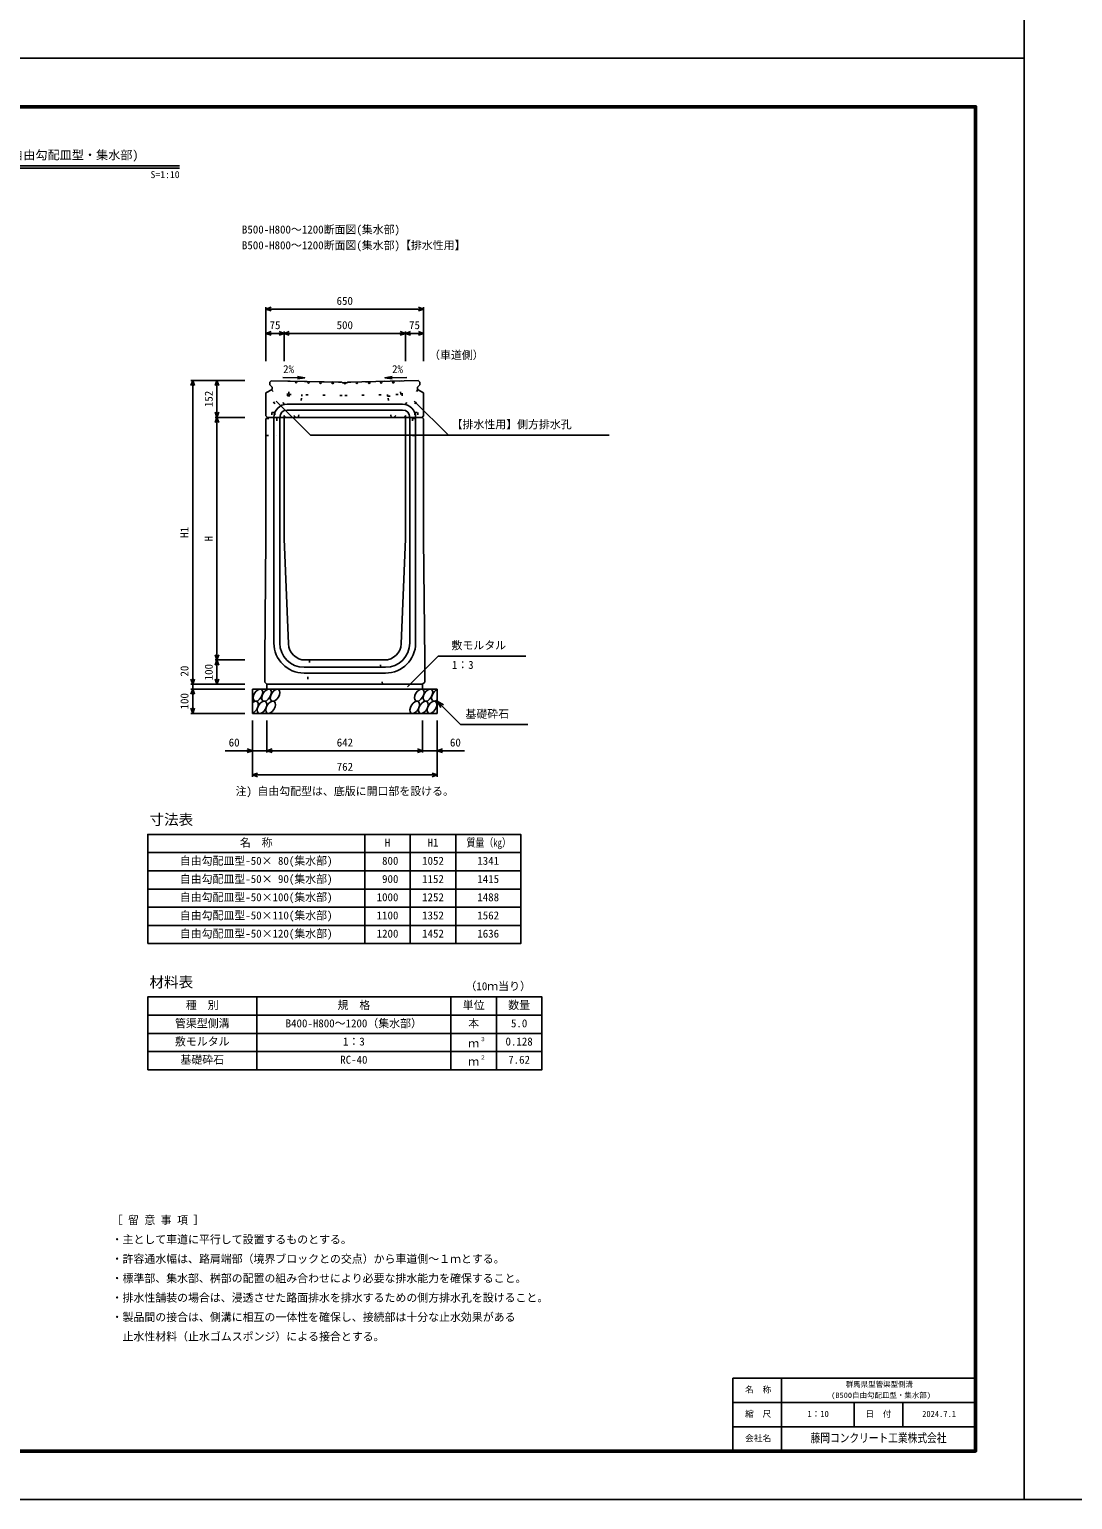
# Model space of a CAD drawing. Units: millimetres, scale not verified. Extents: x -12600 to 12600, y -5940 to 5940.
# Drawn here: x -8300 to -4000, y -5940 to 119 of the extents above; entities that cross this region are included whole.
import ezdxf
from ezdxf.enums import TextEntityAlignment as Align

# ---------------------------------------------------------------- set-up
doc = ezdxf.new("R2010")
doc.units = ezdxf.units.MM
doc.header["$LTSCALE"] = 40
doc.linetypes.add('DOTTED', pattern=[1.75, 0.25, -1.5])
for name, color, linetype, lineweight in [('0-0_DIM', 7, 'Continuous', 25), ('0-1_Defpoints', 5, 'Continuous', 25), ('0-2_HATCH', 6, 'Continuous', 25), ('0-3_HYO', 3, 'Continuous', 25), ('0-4_HYO2', 4, 'Continuous', 25), ('0-5_OUTLINE', 3, 'Continuous', 25), ('0-6_OUTLINE2', 4, 'DOTTED', 25), ('0-7_TXT', 7, 'Continuous', 25), ('0-8_WAKU', 3, 'Continuous', 25), ('0-9_WAKU-LINE', 7, 'Continuous', 25)]:
    doc.layers.add(name, color=color, linetype=linetype, lineweight=lineweight)
doc.layers.add('0-A_WAKU-TXT', color=7, linetype='Continuous')
doc.styles.add('ＭＳ ゴシック', font='')
doc.styles.get('ＭＳ ゴシック').set_extended_font_data('MS Gothic')

msp = doc.modelspace()

# ---------------------------------------------------------------- linework, layer by layer
at = {"layer": '0-0_DIM'}
for p, q in [((-7325, -1026.3), (-7325, -1247.94)), ((-6675, -1026.3), (-6675, -1247.94)), ((-6675, -1033.8), (-7325, -1033.8)), ((-7250, -1133.8), (-7325, -1133.8)), ((-7250, -1126.3), (-7250, -1247.94)), ((-7250, -1133.8), (-6750, -1133.8)), ((-6750, -1126.3), (-6750, -1247.94)), ((-6750, -1133.8), (-6675, -1133.8)), ((-7634.5, -1327.94), (-7412, -1327.94)), ((-7627, -1327.94), (-7627, -2579.94)), ((-7527, -1479.94), (-7527, -1327.94)), ((-7282.73, -1412.77), (-7141.49, -1554.01)), ((-6714.02, -1412.77), (-6572.78, -1554.01)), ((-7534.5, -1479.94), (-7412, -1479.94)), ((-7527, -1479.94), (-7527, -2479.94)), ((-7141.49, -1554.01), (-5909.93, -1554.01)), ((-7534.5, -2479.94), (-7412, -2479.94)), ((-7527, -2479.94), (-7527, -2579.94)), ((-6741.89, -2590.75), (-6615.66, -2464.52)), ((-6615.66, -2464.52), (-6254.19, -2464.52)), ((-7634.5, -2579.94), (-7412, -2579.94)), ((-7634.5, -2599.94), (-7412, -2599.94)), ((-7627, -2579.94), (-7627, -2599.94)), ((-7627, -2599.94), (-7627, -2699.94)), ((-6619, -2649.94), (-6523.24, -2745.7)), ((-6619, -2649.94), (-6593.02, -2664.94)), ((-6619, -2649.94), (-6604, -2675.92)), ((-7634.5, -2699.94), (-7412, -2699.94)), ((-7381, -2961.31), (-7381, -2729.94)), ((-7321, -2861.31), (-7321, -2729.94)), ((-6679, -2861.31), (-6679, -2729.94)), ((-6619, -2961.31), (-6619, -2729.94)), ((-6523.24, -2745.7), (-6245.69, -2745.7)), ((-7381, -2853.81), (-7492.79, -2853.81)), ((-7381, -2853.81), (-7321, -2853.81)), ((-7321, -2853.81), (-6679, -2853.81)), ((-6619, -2853.81), (-6679, -2853.81)), ((-6619, -2853.81), (-6507.21, -2853.81)), ((-7381, -2953.81), (-6619, -2953.81))]:
    msp.add_line(p, q, dxfattribs=at)
for points in [[(-7303.86, -1041.5), (-7325, -1033.8), (-7303.86, -1026.11)], [(-6696.14, -1026.11), (-6675, -1033.8), (-6696.14, -1041.5)], [(-7303.86, -1126.11), (-7325, -1133.8), (-7303.86, -1141.5)], [(-7271.14, -1126.11), (-7250, -1133.8), (-7271.14, -1141.5)], [(-7228.86, -1141.5), (-7250, -1133.8), (-7228.86, -1126.11)], [(-6771.14, -1126.11), (-6750, -1133.8), (-6771.14, -1141.5)], [(-6728.86, -1126.11), (-6750, -1133.8), (-6728.86, -1141.5)], [(-6696.14, -1126.11), (-6675, -1133.8), (-6696.14, -1141.5)], [(-7619.3, -1349.09), (-7627, -1327.94), (-7634.7, -1349.09)], [(-7534.7, -1349.09), (-7527, -1327.94), (-7519.3, -1349.09)], [(-7534.7, -1458.8), (-7527, -1479.94), (-7519.3, -1458.8)], [(-7534.7, -1501.09), (-7527, -1479.94), (-7519.3, -1501.09)], [(-7519.3, -2458.8), (-7527, -2479.94), (-7534.7, -2458.8)], [(-7534.7, -2501.09), (-7527, -2479.94), (-7519.3, -2501.09)], [(-7619.3, -2558.8), (-7627, -2579.94), (-7634.7, -2558.8)], [(-7619.3, -2621.09), (-7627, -2599.94), (-7634.7, -2621.09)], [(-7519.3, -2558.8), (-7527, -2579.94), (-7534.7, -2558.8)], [(-7619.3, -2678.8), (-7627, -2699.94), (-7634.7, -2678.8)], [(-7402.14, -2846.11), (-7381, -2853.81), (-7402.14, -2861.5)], [(-7299.86, -2861.5), (-7321, -2853.81), (-7299.86, -2846.11)], [(-6700.14, -2846.11), (-6679, -2853.81), (-6700.14, -2861.5)], [(-6597.86, -2846.11), (-6619, -2853.81), (-6597.86, -2861.5)], [(-7359.86, -2961.5), (-7381, -2953.81), (-7359.86, -2946.11)], [(-6640.14, -2946.11), (-6619, -2953.81), (-6640.14, -2961.5)]]:
    msp.add_lwpolyline(points, dxfattribs=at)
at = {"layer": '0-1_Defpoints'}
for points in [[(-4200, -5940), (12600, -5940), (12600, 5940), (-4200, 5940)], [(-12600, -5940), (-4200, -5940), (-4200, 0), (-12600, 0)]]:
    msp.add_lwpolyline(points, close=True, dxfattribs=at)
at = {"layer": '0-2_HATCH', "linetype": 'DOTTED'}
for p, q in [((-7236.59, -1391.22), (-7235.37, -1330.23)), ((-7235.37, -1330.23), (-6999.97, -1334.94)), ((-7230.47, -1385.34), (-7229.37, -1330.35)), ((-6764.63, -1329.99), (-6999.97, -1334.94)), ((-6763.35, -1390.98), (-6764.63, -1329.99)), ((-6823.33, -1392.24), (-6823.46, -1386.24)), ((-6823.33, -1392.24), (-6763.35, -1390.98))]:
    msp.add_line(p, q, dxfattribs=at)
for points in [[(-7230.47, -1385.34), (-6999.94, -1389.95), (-6769.47, -1385.11), (-6770.63, -1330.12)], [(-6799.85, -1339.22), (-6804.17, -1335.06), (-6800.02, -1330.74)], [(-6800.02, -1330.74), (-6795.69, -1334.89), (-6799.85, -1339.22)], [(-7236.59, -1391.22), (-7176.6, -1392.42), (-7176.48, -1386.42)]]:
    msp.add_lwpolyline(points, dxfattribs=at)
for points in [[(-7199.93, -1330.94), (-7195.77, -1335.27), (-7200.1, -1339.43), (-7204.26, -1335.1)], [(-7149.94, -1331.94), (-7145.78, -1336.27), (-7150.11, -1340.43), (-7154.27, -1336.1)], [(-6899.82, -1341.32), (-6904.15, -1337.17), (-6899.99, -1332.84), (-6895.67, -1337)], [(-6850, -1331.79), (-6845.67, -1335.95), (-6849.83, -1340.27), (-6854.16, -1336.11)], [(-7099.95, -1332.94), (-7095.79, -1337.27), (-7100.12, -1341.43), (-7104.28, -1337.1)], [(-7049.96, -1333.94), (-7045.8, -1338.27), (-7050.13, -1342.43), (-7054.29, -1338.1)], [(-6999.97, -1334.94), (-6995.73, -1339.19), (-6999.97, -1343.43), (-7004.21, -1339.19)], [(-6949.98, -1333.89), (-6945.66, -1338.05), (-6949.81, -1342.37), (-6954.14, -1338.22)]]:
    msp.add_lwpolyline(points, close=True, dxfattribs=at)
at = {"layer": '0-2_HATCH'}
for centre in [(-7358.11, -2624.94), (-7322.63, -2624.94), (-7287.16, -2624.94), (-6692.95, -2624.94), (-6657.48, -2624.94), (-7341.23, -2674.94), (-7305.75, -2674.94), (-6711.55, -2674.94), (-6676.07, -2674.94), (-6640.59, -2674.94)]:
    msp.add_ellipse(centre, major_axis=(14.54, 23.54), ratio=0.5792, dxfattribs=at)
for centre, start_param, end_param in [((-6622, -2624.94), 0.6666252, 4.1103269), ((-7376.7, -2674.94), 3.7419964, 7.318141)]:
    msp.add_ellipse(centre, major_axis=(14.54, 23.54), ratio=0.5792, start_param=start_param, end_param=end_param, dxfattribs=at)
at = {"layer": '0-3_HYO'}
for p, q in [((-6917.5, -3198.87), (-6917.5, -3648.87)), ((-6730, -3198.87), (-6730, -3648.87)), ((-6542.5, -3198.87), (-6542.5, -3648.87)), ((-7812.5, -3273.87), (-6275, -3273.87)), ((-7362.5, -3868.65), (-7362.5, -4168.65)), ((-6562.5, -3868.65), (-6562.5, -4168.65)), ((-6375, -3868.65), (-6375, -4168.65)), ((-7812.5, -3943.65), (-6187.5, -3943.65))]:
    msp.add_line(p, q, dxfattribs=at)
for points in [[(-7812.5, -3648.87), (-6275, -3648.87), (-6275, -3198.87), (-7812.5, -3198.87)], [(-7812.5, -4168.65), (-6187.5, -4168.65), (-6187.5, -3868.65), (-7812.5, -3868.65)]]:
    msp.add_lwpolyline(points, close=True, dxfattribs=at)
at = {"layer": '0-4_HYO2'}
for p, q in [((-7812.5, -3348.87), (-6275, -3348.87)), ((-7812.5, -3423.87), (-6275, -3423.87)), ((-7812.5, -3498.87), (-6275, -3498.87)), ((-7812.5, -3573.87), (-6275, -3573.87)), ((-7812.5, -4018.65), (-6187.5, -4018.65)), ((-7812.5, -4093.65), (-6187.5, -4093.65))]:
    msp.add_line(p, q, dxfattribs=at)
at = {"layer": '0-5_OUTLINE'}
for p, q in [((-7303.32, -1328.88), (-7309, -1334.44)), ((-7303.32, -1328.88), (-7012, -1334.7)), ((-7325, -1378.44), (-7300, -1365.44)), ((-7325, -1378.44), (-7325, -1473.94)), ((-7309, -1334.44), (-7309, -1345.44)), ((-7300, -1355.44), (-7309, -1345.44)), ((-7300, -1365.44), (-7300, -1355.44)), ((-7012, -1334.7), (-7009, -1337.94)), ((-7009, -1337.94), (-6991, -1337.94)), ((-6991, -1337.94), (-6988, -1334.69)), ((-6700, -1355.44), (-6691, -1345.44)), ((-6700, -1365.44), (-6700, -1355.44)), ((-6675, -1378.44), (-6700, -1365.44)), ((-6691, -1334.44), (-6691, -1345.44)), ((-6675, -1473.94), (-6675, -1378.44)), ((-7325, -1473.94), (-7319, -1479.94)), ((-7325, -1485.94), (-7319, -1479.94)), ((-7325, -1979.94), (-7325, -1485.94)), ((-7319, -1479.94), (-6681, -1479.94)), ((-7250, -1479.94), (-7250, -1979.94)), ((-6750, -1479.94), (-6750, -1979.94)), ((-6681, -1479.94), (-6675, -1473.94)), ((-6681, -1479.94), (-6675, -1485.94)), ((-6675, -1485.94), (-6675, -1979.94)), ((-7325, -1979.94), (-7330, -2479.94)), ((-7250, -1979.94), (-7232.69, -2412.74)), ((-6750, -1979.94), (-6767.31, -2412.74)), ((-6675, -1979.94), (-6670, -2479.94)), ((-7330, -2570.94), (-7330, -2479.94)), ((-6837.26, -2479.94), (-7162.74, -2479.94)), ((-6670, -2570.94), (-6670, -2479.94)), ((-7381, -2599.94), (-6619, -2599.94)), ((-7381, -2699.94), (-7381, -2599.94)), ((-7330, -2570.94), (-7321, -2579.94)), ((-6679, -2579.94), (-7321, -2579.94)), ((-7321, -2579.94), (-7321, -2599.94)), ((-6679, -2579.94), (-6670, -2570.94)), ((-6679, -2579.94), (-6679, -2599.94)), ((-6619, -2699.94), (-6619, -2599.94)), ((-7381, -2699.94), (-6619, -2699.94))]:
    msp.add_line(p, q, dxfattribs=at)
msp.add_lwpolyline([(-6988, -1334.69), (-6697, -1328.57), (-6691, -1334.44)], dxfattribs=at)
for centre, start, end in [((-7162.74, -2409.94), 182.29061, 270), ((-6837.26, -2409.94), 270, 357.70939)]:
    msp.add_arc(centre, 70, start, end, dxfattribs=at)
at = {"layer": '0-6_OUTLINE2'}
for p, q in [((-7245.77, -1479.94), (-7323.37, -1377.59)), ((-7301.49, -1366.22), (-7203.12, -1479.94)), ((-7191.5, -1479.94), (-7176.64, -1392.24)), ((-6808.5, -1479.94), (-6823.36, -1392.24)), ((-6698.51, -1366.22), (-6796.88, -1479.94)), ((-6754.23, -1479.94), (-6676.63, -1377.59)), ((-7301, -1459.44), (-7289, -1459.44)), ((-7301, -1459.44), (-7301, -1484.44)), ((-7289, -1459.44), (-7289, -1484.44)), ((-6720.55, -1484.44), (-6720.55, -1554.94)), ((-6720.55, -1484.44), (-6676.5, -1484.44)), ((-6711, -1459.42), (-6699, -1459.42)), ((-6711, -1459.42), (-6711, -1484.42)), ((-6699, -1459.42), (-6699, -1484.42)), ((-7325, -1554.94), (-7280, -1554.94)), ((-6720.55, -1554.94), (-6675.55, -1554.94)), ((-7145, -2479.94), (-7155, -2579.94)), ((-6845, -2579.94), (-6855, -2479.94))]:
    msp.add_line(p, q, dxfattribs=at)
at = {"layer": '0-6_OUTLINE2', "linetype": 'Continuous'}
for p, q in [((-7238, -1425.94), (-6762, -1425.94)), ((-7238, -1449.94), (-6762, -1449.94)), ((-7292, -1479.94), (-7292, -2409.94)), ((-7268, -1479.94), (-7268, -2409.94)), ((-6732, -1479.94), (-6732, -2409.94)), ((-6708, -1479.94), (-6708, -2409.94)), ((-6832, -2509.94), (-7168, -2509.94)), ((-6832, -2533.94), (-7168, -2533.94))]:
    msp.add_line(p, q, dxfattribs=at)
at = {"layer": '0-6_OUTLINE2'}
msp.add_lwpolyline([(-7323.5, -1484.44), (-7280, -1484.44), (-7280, -1554.94)], dxfattribs=at)
at = {"layer": '0-6_OUTLINE2', "linetype": 'Continuous'}
for centre, radius, start, end in [((-7238, -1479.94), 54, 90, 180), ((-7238, -1479.94), 30, 90, 180), ((-6762, -1479.94), 54, 0, 90), ((-6762, -1479.94), 30, 0, 90), ((-7168, -2409.94), 124, 180, 270), ((-7168, -2409.94), 100, 180, 270), ((-6832, -2409.94), 100, 270, 0), ((-6832, -2409.94), 124, 270, 0)]:
    msp.add_arc(centre, radius, start, end, dxfattribs=at)
at = {"layer": '0-7_TXT'}
for p, q in [((-9119.18, -442.8), (-7680.82, -442.8)), ((-9119.18, -452.4), (-7680.82, -452.4)), ((-7165.29, -1316.98), (-7194.93, -1321.63)), ((-6834.71, -1316.98), (-6805.07, -1321.63))]:
    msp.add_line(p, q, dxfattribs=at)
for points in [[(-7255.71, -1315.26), (-7165.29, -1316.98), (-7194.73, -1311.21)], [(-6744.29, -1315.26), (-6834.71, -1316.98), (-6805.27, -1311.21)]]:
    msp.add_lwpolyline(points, dxfattribs=at)
at = {"layer": '0-8_WAKU'}
for p, q in [((-5400, -5440), (-4400, -5440)), ((-5400, -5740), (-5400, -5440))]:
    msp.add_line(p, q, dxfattribs=at)
at = {"layer": '0-8_WAKU', "lineweight": 50}
msp.add_lwpolyline([(-12400, -5740), (-4400, -5740), (-4400, -200), (-12400, -200)], close=True, dxfattribs=at)
at = {"layer": '0-9_WAKU-LINE'}
for p, q in [((-5200, -5740), (-5200, -5440)), ((-5400, -5540), (-4400, -5540)), ((-4900, -5640), (-4900, -5540)), ((-4700, -5640), (-4700, -5540)), ((-5400, -5640), (-4400, -5640))]:
    msp.add_line(p, q, dxfattribs=at)

# ---------------------------------------------------------------- texts
at = {"layer": '0-0_DIM', "style": 'ＭＳ ゴシック'}
for s, p in [('650', (-7033.75, -1026.3)), ('75', (-7310, -1126.3)), ('500', (-7033.75, -1126.3)), ('75', (-6735, -1126.3)), ('（車道側）', (-6652.57, -1249.65)), ('【排水性用】側方排水孔', (-6559.63, -1535.27)), ('敷モルタル', (-6560.06, -2445.78)), ('1：3', (-6558.87, -2526.54)), ('基礎砕石', (-6502.68, -2728.53)), ('60', (-7478.5, -2846.31)), ('642', (-7033.22, -2846.31)), ('60', (-6566.5, -2846.31)), ('762', (-7033.22, -2946.31))]:
    msp.add_text(s, height=32.99, dxfattribs=at).set_placement(p, align=Align.BOTTOM_LEFT)
for s, p in [('152', (-7534.5, -1437.69)), ('H1', (-7634.5, -1976.44)), ('H', (-7534.5, -1991.19)), ('20', (-7634.5, -2548.13)), ('100', (-7534.5, -2563.69)), ('100', (-7634.5, -2683.69))]:
    msp.add_text(s, height=32.99, rotation=90, dxfattribs=at).set_placement(p, align=Align.BOTTOM_LEFT)
at = {"layer": '0-7_TXT', "style": 'ＭＳ ゴシック'}
for s, height, p in [('群馬県型管渠型側溝(B500自由勾配皿型・集水部)', 36.66, (-8950, -427.8)), ('S', 29.33, (-7800.82, -502.8)), ('=', 29.33, (-7780.82, -502.8)), ('1', 29.33, (-7760.82, -502.8)), (':', 29.33, (-7740.82, -502.8)), ('1', 29.33, (-7720.82, -502.8)), ('0', 29.33, (-7700.82, -502.8)), ('B500-H800～1200断面図(集水部)', 32.99, (-7423.96, -732.34)), ('B500-H800～1200断面図(集水部)【排水性用】', 32.99, (-7423.96, -797.21)), ('2%', 32.99, (-7254.25, -1307.65)), ('2%', 32.99, (-6805.14, -1307.65)), ('注) 自由勾配型は、底版に開口部を設ける。', 32.99, (-7450, -3047)), ('寸法表', 43.99, (-7805, -3172.62)), ('名\u3000称', 32.99, (-7432.5, -3258.87)), ('H', 32.99, (-6835, -3258.87)), ('H1', 32.99, (-6658.75, -3258.87)), ('自由勾配皿型-50× 80(集水部)', 32.99, (-7680, -3333.87)), (' 800', 32.99, (-6868.75, -3333.87)), ('1052', 32.99, (-6681.25, -3333.87)), ('1341', 32.99, (-6453.75, -3333.87)), ('自由勾配皿型-50× 90(集水部)', 32.99, (-7680, -3408.87)), (' 900', 32.99, (-6868.75, -3408.87)), ('1152', 32.99, (-6681.25, -3408.87)), ('1415', 32.99, (-6453.75, -3408.87)), ('自由勾配皿型-50×100(集水部)', 32.99, (-7680, -3483.87)), ('1000', 32.99, (-6868.75, -3483.87)), ('1252', 32.99, (-6681.25, -3483.87)), ('1488', 32.99, (-6453.75, -3483.87)), ('自由勾配皿型-50×110(集水部)', 32.99, (-7680, -3558.87)), ('1100', 32.99, (-6868.75, -3558.87)), ('1352', 32.99, (-6681.25, -3558.87)), ('1562', 32.99, (-6453.75, -3558.87)), ('自由勾配皿型-50×120(集水部)', 32.99, (-7680, -3633.87)), ('1200', 32.99, (-6868.75, -3633.87)), ('1452', 32.99, (-6681.25, -3633.87)), ('1636', 32.99, (-6453.75, -3633.87)), ('材料表', 43.99, (-7805, -3842.4)), ('（10ｍ当り）', 32.99, (-6502.5, -3850.65)), ('種\u3000別', 32.99, (-7655, -3928.65)), ('規\u3000格', 32.99, (-7030, -3928.65)), ('単位', 32.99, (-6513.75, -3928.65)), ('数量', 32.99, (-6326.25, -3928.65)), ('管渠型側溝', 32.99, (-7700, -4003.65)), ('B400-H800～1200（集水部）', 32.99, (-7243.75, -4003.65)), ('本', 32.99, (-6491.25, -4003.65)), ('5.0', 32.99, (-6315, -4003.65)), ('敷モルタル', 32.99, (-7700, -4078.65)), ('1：3', 32.99, (-7007.5, -4078.65)), ('ｍ', 32.99, (-6491.25, -4086.15)), ('３', 16.5, (-6442.09, -4055.87)), ('0.128', 32.99, (-6337.5, -4078.65)), ('基礎砕石', 32.99, (-7677.5, -4153.65)), ('RC-40', 32.99, (-7018.75, -4153.65)), ('２', 16.5, (-6442.09, -4130.87)), ('7.62', 32.99, (-6326.25, -4153.65)), ('ｍ', 32.99, (-6491.25, -4161.15)), ('［ 留 意 事 項 ］', 32.99, (-7961.08, -4814.42)), ('・主として車道に平行して設置するものとする。', 32.99, (-7961.08, -4894.42)), ('・許容通水幅は、路肩端部（境界ブロックとの交点）から車道側～１ｍとする。', 32.99, (-7961.08, -4974.42)), ('・標準部、集水部、桝部の配置の組み合わせにより必要な排水能力を確保すること。', 32.99, (-7961.08, -5054.42)), ('・排水性舗装の場合は、浸透させた路面排水を排水するための側方排水孔を設けること。', 32.99, (-7961.08, -5134.42)), ('・製品間の接合は、側溝に相互の一体性を確保し、接続部は十分な止水効果がある', 32.99, (-7961.08, -5214.42)), ('\u3000止水性材料（止水ゴムスポンジ）による接合とする。', 32.99, (-7961.08, -5294.42))]:
    msp.add_text(s, height=height, dxfattribs=at).set_placement(p, align=Align.BOTTOM_LEFT)
at = {"layer": '0-7_TXT', "style": 'ＭＳ ゴシック', "width": 0.8}
msp.add_text('質量（kg）', height=32.99, dxfattribs=at).set_placement((-6498.75, -3258.87), align=Align.BOTTOM_LEFT)
at = {"layer": '0-A_WAKU-TXT', "style": 'ＭＳ ゴシック'}
for s, height, p in [('群馬県型管渠型側溝', 21.99, (-4935, -5482.5)), ('名\u3000称', 25.66, (-5350.05, -5507.5)), ('(B500自由勾配皿型・集水部)', 21.99, (-4995, -5527.5)), ('縮\u3000尺', 25.66, (-5350.05, -5607.5)), ('日\u3000付', 25.66, (-4854.05, -5607.5)), ('1：10', 25.66, (-5093.25, -5607.5)), ('2024.7.1', 25.66, (-4620, -5607.5)), ('会社名', 25.66, (-5350.05, -5707.5))]:
    msp.add_text(s, height=height, dxfattribs=at).set_placement(p, align=Align.BOTTOM_LEFT)
at = {"layer": '0-A_WAKU-TXT', "style": 'ＭＳ ゴシック', "width": 0.8}
msp.add_text('藤岡コンクリート工業株式会社', height=36.66, dxfattribs=at).set_placement((-5080, -5715), align=Align.BOTTOM_LEFT)

doc.saveas('drawing.dxf')
